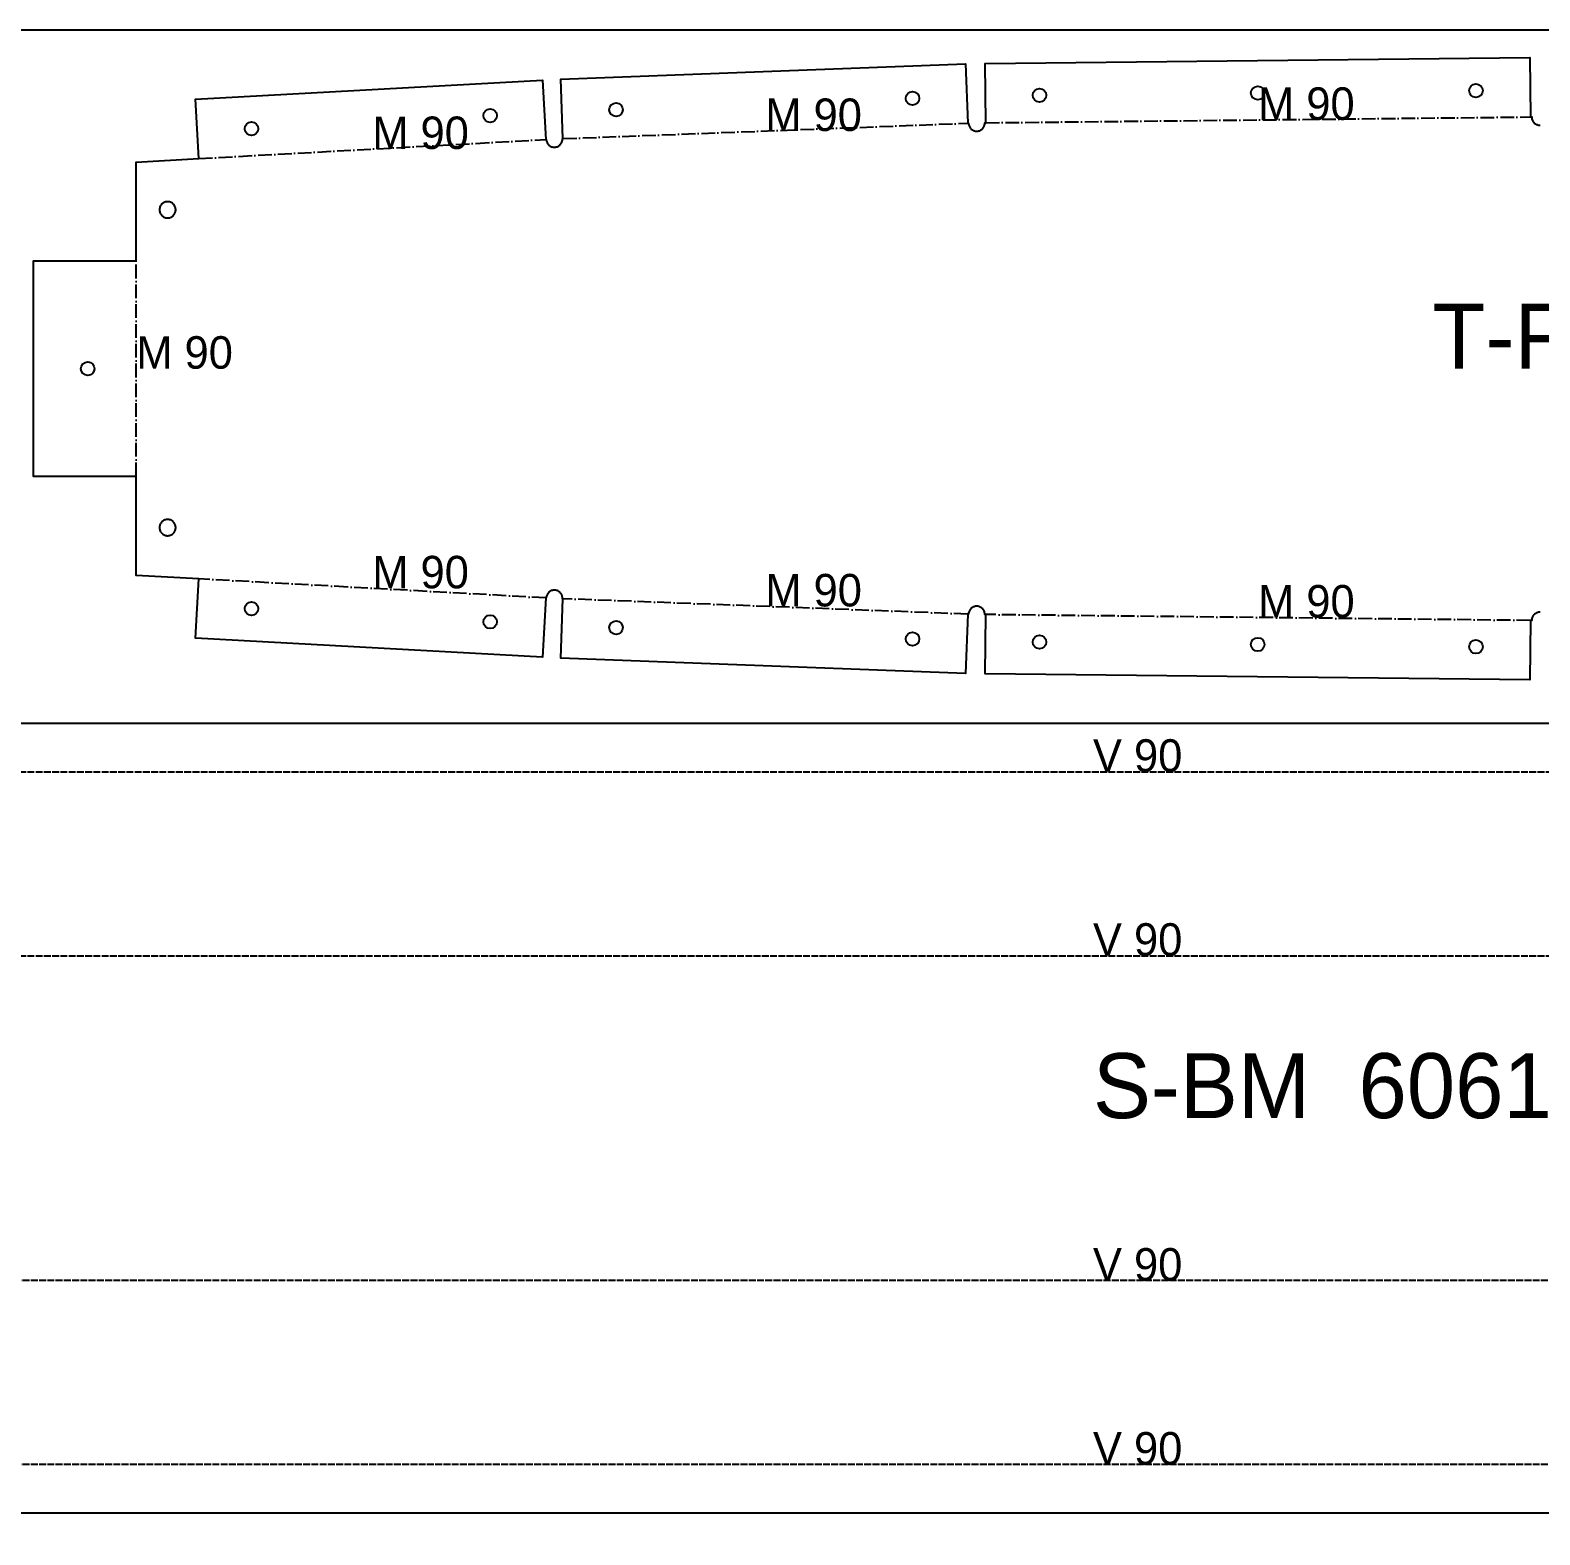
# Model space of a CAD drawing. Header units: millimetres. Extents: x 0 to 2527, y 0 to 1219.
# Drawn here: x 553.7 to 832.5, y 941.1 to 1219 of the extents above; entities that cross this region are included whole.
import ezdxf

# ---------------------------------------------------------------- set-up
doc = ezdxf.new("R2010")
doc.units = ezdxf.units.MM
doc.linetypes.add('DASHDOT', pattern=[3.556, 2.54, -0.508, 0, -0.508])
doc.linetypes.add('DASHED', pattern=[1.524, 1.27, -0.254])
for name, color, linetype in [('CUT', 7, 'CONTINUOUS'), ('ETCH', 8, 'CONTINUOUS'), ('HOLE', 6, 'CONTINUOUS'), ('MOUNTAIN', 5, 'DASHDOT'), ('VALLEY', 1, 'DASHED')]:
    doc.layers.add(name, color=color, linetype=linetype)

msp = doc.modelspace()

# ---------------------------------------------------------------- linework, layer by layer
at = {"layer": 'CUT'}
msp.add_lwpolyline([(832.61, 1111.52), (832.46, 1111.52), (832.31, 1111.5), (832.17, 1111.48), (832.03, 1111.43), (831.89, 1111.38), (831.76, 1111.31), (831.64, 1111.23), (831.52, 1111.14), (831.42, 1111.03), (831.32, 1110.92), (831.24, 1110.8), (831.17, 1110.67), (831.11, 1110.53), (831.07, 1110.39), (831.04, 1110.25), (831.03, 1110.1), (831.03, 1110), (830.79, 1110), (830.67, 1099.03), (730.07, 1100.12), (730.19, 1111.09), (730.02, 1111.09), (730.02, 1111.19), (730.01, 1111.34), (729.98, 1111.48), (729.94, 1111.62), (729.88, 1111.76), (729.82, 1111.89), (729.73, 1112.01), (729.64, 1112.13), (729.54, 1112.23), (729.43, 1112.33), (729.3, 1112.41), (729.17, 1112.48), (729.04, 1112.54), (728.9, 1112.58), (728.75, 1112.61), (728.61, 1112.63), (728.46, 1112.63), (728.31, 1112.61), (728.17, 1112.58), (728.03, 1112.54), (727.89, 1112.49), (727.76, 1112.42), (727.64, 1112.34), (727.52, 1112.25), (727.42, 1112.14), (727.33, 1112.03), (727.24, 1111.91), (727.17, 1111.78), (727.12, 1111.64), (727.07, 1111.5), (727.04, 1111.36), (727.03, 1111.21), (727.03, 1111.16), (726.86, 1111.17), (726.44, 1100.21), (651.71, 1103.05), (652.12, 1114.02), (652.02, 1114.02), (652.02, 1114.15), (652.01, 1114.3), (651.98, 1114.45), (651.94, 1114.59), (651.88, 1114.72), (651.82, 1114.85), (651.74, 1114.98), (651.64, 1115.09), (651.54, 1115.2), (651.43, 1115.29), (651.3, 1115.37), (651.17, 1115.44), (651.04, 1115.5), (650.9, 1115.54), (650.75, 1115.57), (650.61, 1115.59), (650.46, 1115.59), (650.31, 1115.57), (650.17, 1115.55), (650.03, 1115.51), (649.89, 1115.45), (649.76, 1115.38), (649.64, 1115.3), (649.52, 1115.21), (649.42, 1115.1), (649.33, 1114.99), (649.24, 1114.87), (649.17, 1114.74), (649.12, 1114.6), (649.07, 1114.46), (649.04, 1114.32), (649.03, 1114.17), (649.03, 1114.16), (648.93, 1114.16), (648.32, 1103.21), (584.27, 1106.73), (584.88, 1117.69), (573.32, 1118.32), (573.32, 1136.61), (554.35, 1136.61), (554.35, 1176.38), (573.32, 1176.38), (573.32, 1194.66), (584.88, 1195.29), (584.27, 1206.25), (648.32, 1209.77), (648.93, 1198.82), (649.03, 1198.83), (649.04, 1198.68), (649.07, 1198.54), (649.11, 1198.4), (649.17, 1198.26), (649.23, 1198.13), (649.31, 1198.01), (649.41, 1197.89), (649.51, 1197.79), (649.62, 1197.69), (649.75, 1197.61), (649.88, 1197.54), (650.01, 1197.48), (650.15, 1197.44), (650.3, 1197.41), (650.44, 1197.4), (650.59, 1197.4), (650.74, 1197.41), (650.88, 1197.44), (651.02, 1197.48), (651.16, 1197.53), (651.29, 1197.6), (651.41, 1197.68), (651.53, 1197.78), (651.63, 1197.88), (651.72, 1197.99), (651.81, 1198.12), (651.88, 1198.24), (651.93, 1198.38), (651.98, 1198.52), (652.01, 1198.67), (652.02, 1198.81), (652.02, 1198.96), (652.02, 1198.96), (652.12, 1198.97), (651.71, 1209.93), (726.44, 1212.78), (726.86, 1201.82), (727.03, 1201.82), (727.03, 1201.79), (727.04, 1201.64), (727.07, 1201.5), (727.11, 1201.36), (727.17, 1201.22), (727.23, 1201.09), (727.31, 1200.97), (727.41, 1200.86), (727.51, 1200.75), (727.62, 1200.66), (727.75, 1200.57), (727.88, 1200.5), (728.01, 1200.45), (728.15, 1200.4), (728.3, 1200.37), (728.44, 1200.36), (728.59, 1200.36), (728.74, 1200.37), (728.88, 1200.4), (729.02, 1200.44), (729.16, 1200.5), (729.29, 1200.57), (729.41, 1200.65), (729.53, 1200.74), (729.63, 1200.84), (729.72, 1200.96), (729.81, 1201.08), (729.88, 1201.21), (729.93, 1201.34), (729.98, 1201.48), (730.01, 1201.63), (730.02, 1201.77), (730.02, 1201.9), (730.19, 1201.9), (730.07, 1212.87), (830.67, 1213.95), (830.79, 1202.98), (831.03, 1202.98), (831.03, 1202.9), (831.04, 1202.75), (831.07, 1202.61), (831.11, 1202.47), (831.16, 1202.33), (831.23, 1202.2), (831.31, 1202.08), (831.41, 1201.96), (831.51, 1201.86), (831.62, 1201.77), (831.75, 1201.68), (831.87, 1201.61), (832.01, 1201.56), (832.15, 1201.51), (832.3, 1201.48), (832.44, 1201.47), (832.59, 1201.47)], dxfattribs=at)
for points in [[(580.6, 1185.9), (580.59, 1186.05), (580.56, 1186.19), (580.52, 1186.33), (580.46, 1186.47), (580.39, 1186.6), (580.31, 1186.72), (580.22, 1186.84), (580.11, 1186.94), (580, 1187.04), (579.88, 1187.12), (579.75, 1187.19), (579.61, 1187.25), (579.47, 1187.29), (579.33, 1187.32), (579.18, 1187.33), (579.04, 1187.33), (578.89, 1187.32), (578.74, 1187.29), (578.6, 1187.25), (578.47, 1187.2), (578.34, 1187.13), (578.21, 1187.05), (578.1, 1186.95), (577.99, 1186.85), (577.9, 1186.74), (577.82, 1186.61), (577.75, 1186.49), (577.69, 1186.35), (577.65, 1186.21), (577.62, 1186.06), (577.6, 1185.92), (577.6, 1185.77), (577.62, 1185.62), (577.64, 1185.48), (577.68, 1185.34), (577.74, 1185.2), (577.81, 1185.07), (577.89, 1184.95), (577.98, 1184.84), (578.09, 1184.73), (578.2, 1184.64), (578.32, 1184.55), (578.45, 1184.48), (578.59, 1184.43), (578.73, 1184.38), (578.87, 1184.35), (579.02, 1184.34), (579.16, 1184.34), (579.31, 1184.35), (579.46, 1184.38), (579.6, 1184.42), (579.73, 1184.48), (579.86, 1184.54), (579.99, 1184.63), (580.1, 1184.72), (580.21, 1184.82), (580.3, 1184.94), (580.38, 1185.06), (580.45, 1185.19), (580.51, 1185.32), (580.55, 1185.46), (580.58, 1185.61), (580.6, 1185.75), (580.6, 1185.9)], [(578.21, 1128.36), (578.1, 1128.27), (577.99, 1128.16), (577.9, 1128.05), (577.82, 1127.93), (577.75, 1127.8), (577.69, 1127.66), (577.65, 1127.52), (577.62, 1127.38), (577.6, 1127.23), (577.6, 1127.08), (577.62, 1126.94), (577.64, 1126.79), (577.68, 1126.65), (577.74, 1126.51), (577.81, 1126.38), (577.89, 1126.26), (577.98, 1126.15), (578.09, 1126.04), (578.2, 1125.95), (578.32, 1125.87), (578.45, 1125.8), (578.59, 1125.74), (578.73, 1125.7), (578.87, 1125.67), (579.02, 1125.65), (579.16, 1125.65), (579.31, 1125.66), (579.46, 1125.69), (579.6, 1125.73), (579.73, 1125.79), (579.86, 1125.86), (579.99, 1125.94), (580.1, 1126.03), (580.21, 1126.13), (580.3, 1126.25), (580.38, 1126.37), (580.45, 1126.5), (580.51, 1126.63), (580.55, 1126.77), (580.58, 1126.92), (580.6, 1127.07), (580.6, 1127.21), (580.59, 1127.36), (580.56, 1127.5), (580.52, 1127.64), (580.46, 1127.78), (580.39, 1127.91), (580.31, 1128.03), (580.22, 1128.15), (580.11, 1128.25), (580, 1128.35), (579.88, 1128.43), (579.75, 1128.5), (579.61, 1128.56), (579.47, 1128.6), (579.33, 1128.63), (579.18, 1128.65), (579.04, 1128.65), (578.89, 1128.63), (578.74, 1128.61), (578.6, 1128.56), (578.47, 1128.51), (578.34, 1128.44), (578.21, 1128.36)], [(0, 1091.03), (1500, 1091.03), (1500, 945.15), (0, 945.15), (0, 1091.03)]]:
    msp.add_lwpolyline(points, close=True, dxfattribs=at)
at = {"layer": 'ETCH'}
msp.add_lwpolyline([(0, 0), (2438, 0), (2438, 1219), (0, 1219)], close=True, dxfattribs=at)
at = {"layer": 'HOLE'}
for centre in [(716.68, 1206.4), (740.13, 1206.98), (780.43, 1207.41), (820.73, 1207.84), (638.67, 1203.23), (661.93, 1204.32), (594.59, 1200.81), (564.35, 1156.49), (594.59, 1112.18), (638.67, 1109.75), (661.93, 1108.67), (716.68, 1106.58), (740.13, 1106.01), (780.43, 1105.57), (820.73, 1105.14)]:
    msp.add_circle(centre, 1.25, dxfattribs=at)
at = {"layer": 'MOUNTAIN'}
for p, q in [((652.12, 1198.97), (726.86, 1201.82)), ((730.19, 1201.9), (830.79, 1202.98)), ((584.88, 1195.29), (648.93, 1198.82)), ((573.32, 1136.61), (573.32, 1176.38)), ((648.93, 1114.16), (584.88, 1117.69)), ((726.86, 1111.17), (652.12, 1114.02)), ((830.79, 1110), (730.19, 1111.09))]:
    msp.add_line(p, q, dxfattribs=at)
at = {"layer": 'VALLEY'}
for p, q in [((0, 1082.06), (1500, 1082.06)), ((0, 1048.09), (1500, 1048.09)), ((1500, 988.09), (0, 988.09)), ((1500, 954.12), (0, 954.12))]:
    msp.add_line(p, q, dxfattribs=at)

# ---------------------------------------------------------------- texts
at = {"layer": 'ETCH'}
for s, height, p in [('M 90', 6, (780.49, 1202.44)), ('M 90', 6, (689.49, 1200.39)), ('M 90', 6, (616.9, 1197.06)), ('T-FR  6061-T6 0.020in', 12, (812.69, 1156.49)), ('M 90', 6, (573.32, 1156.49)), ('M 90', 6, (616.9, 1115.93)), ('M 90', 6, (689.49, 1112.59)), ('M 90', 6, (780.49, 1110.54)), ('V 90', 6, (750, 1082.06)), ('V 90', 6, (750, 1048.09)), ('S-BM  6061-T6 0.020in', 12, (750, 1018.09)), ('V 90', 6, (750, 988.09)), ('V 90', 6, (750, 954.12))]:
    msp.add_text(s, height=height, dxfattribs=at).set_placement(p)

doc.saveas('drawing.dxf')
